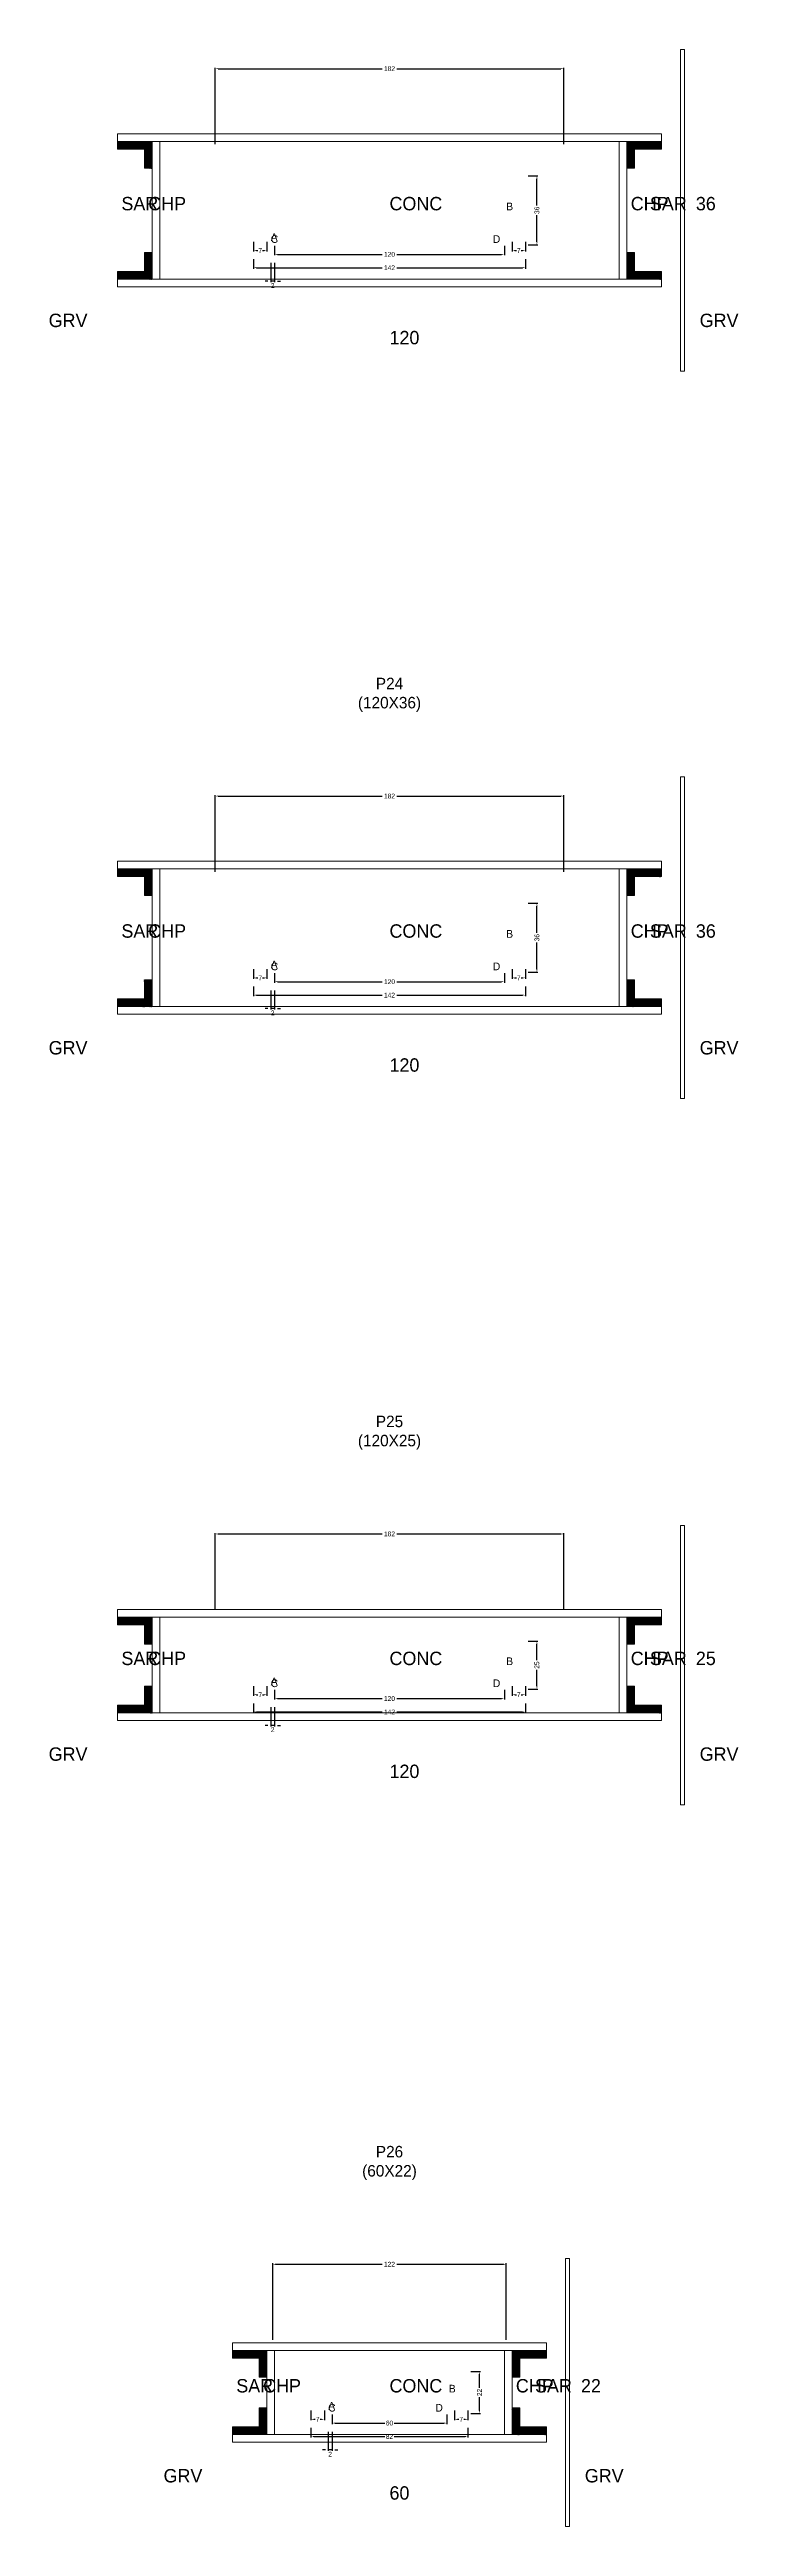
# Model space of a CAD drawing. Header units: centimetres. Extents: x -10500 to 4299, y -38766 to 295.
# Drawn here: x -178 to 182, y -9430 to -8136 of the extents above; entities that cross this region are included whole.
import ezdxf

# ---------------------------------------------------------------- set-up
doc = ezdxf.new("R2010")
doc.units = ezdxf.units.CM
for name, color, linetype in [('COTA', 241, 'Continuous'), ('Hachura', 251, 'Continuous'), ('NOMENCLATURA', 7, 'Continuous'), ('SARRAFO', 251, 'Continuous'), ('Texto Seção', 7, 'Continuous')]:
    doc.layers.add(name, color=color, linetype=linetype)
doc.dimstyles.new('cotax2', dxfattribs={"dimtxt": 2.5, "dimasz": 1.5, "dimexe": 0.5, "dimexo": 0.5, "dimgap": 0.5, "dimtad": 1, "dimcen": 2.5, "dimazin": 3, "dimtfac": 1, "dimtmove": 0, "dimatfit": 3})

# ---------------------------------------------------------------- blocks, each defined once
blk = doc.blocks.new('_CLOSEDFILLED')
at = {"color": 0, "linetype": 'BYBLOCK'}
blk.add_solid([(-1, 0.16), (0, 0), (-1, -0.16)], dxfattribs=at)
blk = doc.blocks.new('*D650')
for p, q in [((-71, -8245.5), (-71, -8250.5)), ((-69.5, -8250), (-3.75, -8250)), ((3.75, -8250), (69.5, -8250)), ((71, -8245.5), (71, -8250.5))]:
    blk.add_line(p, q)
at = {"layer": 'Defpoints'}
for p in [(-71, -8245), (-71, -8250), (71, -8245)]:
    blk.add_point(p, dxfattribs=at)
at = {"layer": 'COTA', "xscale": 1.5, "yscale": 1.5, "rotation": 180}
blk.add_blockref('_CLOSEDFILLED', (-71, -8250), dxfattribs=at)
at = {"layer": 'COTA', "xscale": 1.5, "yscale": 1.5}
blk.add_blockref('_CLOSEDFILLED', (71, -8250), dxfattribs=at)
at = {"layer": 'COTA', "insert": (0, -8250), "char_height": 2.5, "attachment_point": 5}
blk.add_mtext('142', dxfattribs=at)
blk = doc.blocks.new('*D651')
for p, q in [((-60, -8238.5), (-60, -8243.5)), ((60, -8238.5), (60, -8243.5)), ((-58.5, -8243), (-3.75, -8243)), ((3.75, -8243), (58.5, -8243))]:
    blk.add_line(p, q)
at = {"layer": 'Defpoints'}
for p in [(-60, -8238), (60, -8238), (-60, -8243)]:
    blk.add_point(p, dxfattribs=at)
at = {"layer": 'COTA', "xscale": 1.5, "yscale": 1.5, "rotation": 180}
blk.add_blockref('_CLOSEDFILLED', (-60, -8243), dxfattribs=at)
at = {"layer": 'COTA', "xscale": 1.5, "yscale": 1.5}
blk.add_blockref('_CLOSEDFILLED', (60, -8243), dxfattribs=at)
at = {"layer": 'COTA', "insert": (0, -8243), "char_height": 2.5, "attachment_point": 5}
blk.add_mtext('120', dxfattribs=at)
blk = doc.blocks.new('*D652')
for p, q in [((72.5, -8202), (77.5, -8202)), ((77, -8217.5), (77, -8203.5)), ((77, -8236.5), (77, -8222.5)), ((72.5, -8238), (77.5, -8238))]:
    blk.add_line(p, q)
at = {"layer": 'Defpoints'}
for p in [(72, -8202), (72, -8238), (77, -8238)]:
    blk.add_point(p, dxfattribs=at)
at = {"layer": 'COTA', "xscale": 1.5, "yscale": 1.5}
for p, rotation in [((77, -8202), 90), ((77, -8238), 270)]:
    blk.add_blockref('_CLOSEDFILLED', p, dxfattribs=dict(at, rotation=rotation))
at = {"layer": 'COTA', "insert": (77, -8220), "char_height": 2.5, "attachment_point": 5, "rotation": 90}
blk.add_mtext('36', dxfattribs=at)
blk = doc.blocks.new('*D653')
for p, q in [((-71, -8236.5), (-71, -8241.5)), ((-69.5, -8241), (-68.75, -8241)), ((-66.25, -8241), (-65.5, -8241)), ((-64, -8236.5), (-64, -8241.5))]:
    blk.add_line(p, q)
at = {"layer": 'Defpoints'}
for p in [(-71, -8236), (-71, -8241), (-64, -8236)]:
    blk.add_point(p, dxfattribs=at)
at = {"layer": 'COTA', "xscale": 1.5, "yscale": 1.5, "rotation": 180}
blk.add_blockref('_CLOSEDFILLED', (-71, -8241), dxfattribs=at)
at = {"layer": 'COTA', "xscale": 1.5, "yscale": 1.5}
blk.add_blockref('_CLOSEDFILLED', (-64, -8241), dxfattribs=at)
at = {"layer": 'COTA', "insert": (-67.5, -8241), "char_height": 2.5, "attachment_point": 5}
blk.add_mtext('7', dxfattribs=at)
blk = doc.blocks.new('*D654')
for p, q in [((64, -8236.5), (64, -8241.5)), ((65.5, -8241), (66.25, -8241)), ((68.75, -8241), (69.5, -8241)), ((71, -8236.5), (71, -8241.5))]:
    blk.add_line(p, q)
at = {"layer": 'Defpoints'}
for p in [(64, -8236), (64, -8241), (71, -8236)]:
    blk.add_point(p, dxfattribs=at)
at = {"layer": 'COTA', "xscale": 1.5, "yscale": 1.5, "rotation": 180}
blk.add_blockref('_CLOSEDFILLED', (64, -8241), dxfattribs=at)
at = {"layer": 'COTA', "xscale": 1.5, "yscale": 1.5}
blk.add_blockref('_CLOSEDFILLED', (71, -8241), dxfattribs=at)
at = {"layer": 'COTA', "insert": (67.5, -8241), "char_height": 2.5, "attachment_point": 5}
blk.add_mtext('7', dxfattribs=at)
blk = doc.blocks.new('*D655')
for p, q in [((-91, -8185.5), (-91, -8145.5)), ((-89.5, -8146), (-3.75, -8146)), ((3.75, -8146), (89.5, -8146)), ((91, -8185.5), (91, -8145.5))]:
    blk.add_line(p, q)
at = {"layer": 'Defpoints'}
for p in [(-91, -8146), (-91, -8186), (91, -8186)]:
    blk.add_point(p, dxfattribs=at)
at = {"layer": 'COTA', "xscale": 1.5, "yscale": 1.5, "rotation": 180}
blk.add_blockref('_CLOSEDFILLED', (-91, -8146), dxfattribs=at)
at = {"layer": 'COTA', "xscale": 1.5, "yscale": 1.5}
blk.add_blockref('_CLOSEDFILLED', (91, -8146), dxfattribs=at)
at = {"layer": 'COTA', "insert": (0, -8146), "char_height": 2.5, "attachment_point": 5}
blk.add_mtext('182', dxfattribs=at)
blk = doc.blocks.new('*D676')
for p, q in [((-71, -8625.5), (-71, -8630.5)), ((-69.5, -8630), (-3.75, -8630)), ((3.75, -8630), (69.5, -8630)), ((71, -8625.5), (71, -8630.5))]:
    blk.add_line(p, q)
at = {"layer": 'Defpoints'}
for p in [(-71, -8625), (-71, -8630), (71, -8625)]:
    blk.add_point(p, dxfattribs=at)
at = {"layer": 'COTA', "xscale": 1.5, "yscale": 1.5, "rotation": 180}
blk.add_blockref('_CLOSEDFILLED', (-71, -8630), dxfattribs=at)
at = {"layer": 'COTA', "xscale": 1.5, "yscale": 1.5}
blk.add_blockref('_CLOSEDFILLED', (71, -8630), dxfattribs=at)
at = {"layer": 'COTA', "insert": (0, -8630), "char_height": 2.5, "attachment_point": 5}
blk.add_mtext('142', dxfattribs=at)
blk = doc.blocks.new('*D677')
for p, q in [((-60, -8618.5), (-60, -8623.5)), ((-58.5, -8623), (-3.75, -8623)), ((3.75, -8623), (58.5, -8623)), ((60, -8618.5), (60, -8623.5))]:
    blk.add_line(p, q)
at = {"layer": 'Defpoints'}
for p in [(-60, -8618), (60, -8618), (-60, -8623)]:
    blk.add_point(p, dxfattribs=at)
at = {"layer": 'COTA', "xscale": 1.5, "yscale": 1.5, "rotation": 180}
blk.add_blockref('_CLOSEDFILLED', (-60, -8623), dxfattribs=at)
at = {"layer": 'COTA', "xscale": 1.5, "yscale": 1.5}
blk.add_blockref('_CLOSEDFILLED', (60, -8623), dxfattribs=at)
at = {"layer": 'COTA', "insert": (0, -8623), "char_height": 2.5, "attachment_point": 5}
blk.add_mtext('120', dxfattribs=at)
blk = doc.blocks.new('*D678')
for p, q in [((72.5, -8582), (77.5, -8582)), ((77, -8597.5), (77, -8583.5)), ((77, -8616.5), (77, -8602.5)), ((72.5, -8618), (77.5, -8618))]:
    blk.add_line(p, q)
at = {"layer": 'Defpoints'}
for p in [(72, -8582), (72, -8618), (77, -8618)]:
    blk.add_point(p, dxfattribs=at)
at = {"layer": 'COTA', "xscale": 1.5, "yscale": 1.5}
for p, rotation in [((77, -8582), 90), ((77, -8618), 270)]:
    blk.add_blockref('_CLOSEDFILLED', p, dxfattribs=dict(at, rotation=rotation))
at = {"layer": 'COTA', "insert": (77, -8600), "char_height": 2.5, "attachment_point": 5, "rotation": 90}
blk.add_mtext('36', dxfattribs=at)
blk = doc.blocks.new('*D679')
for p, q in [((-71, -8616.5), (-71, -8621.5)), ((-64, -8616.5), (-64, -8621.5)), ((-69.5, -8621), (-68.75, -8621)), ((-66.25, -8621), (-65.5, -8621))]:
    blk.add_line(p, q)
at = {"layer": 'Defpoints'}
for p in [(-71, -8616), (-64, -8616), (-71, -8621)]:
    blk.add_point(p, dxfattribs=at)
at = {"layer": 'COTA', "xscale": 1.5, "yscale": 1.5, "rotation": 180}
blk.add_blockref('_CLOSEDFILLED', (-71, -8621), dxfattribs=at)
at = {"layer": 'COTA', "xscale": 1.5, "yscale": 1.5}
blk.add_blockref('_CLOSEDFILLED', (-64, -8621), dxfattribs=at)
at = {"layer": 'COTA', "insert": (-67.5, -8621), "char_height": 2.5, "attachment_point": 5}
blk.add_mtext('7', dxfattribs=at)
blk = doc.blocks.new('*D680')
for p, q in [((64, -8616.5), (64, -8621.5)), ((71, -8616.5), (71, -8621.5)), ((65.5, -8621), (66.25, -8621)), ((68.75, -8621), (69.5, -8621))]:
    blk.add_line(p, q)
at = {"layer": 'Defpoints'}
for p in [(64, -8616), (71, -8616), (64, -8621)]:
    blk.add_point(p, dxfattribs=at)
at = {"layer": 'COTA', "xscale": 1.5, "yscale": 1.5, "rotation": 180}
blk.add_blockref('_CLOSEDFILLED', (64, -8621), dxfattribs=at)
at = {"layer": 'COTA', "xscale": 1.5, "yscale": 1.5}
blk.add_blockref('_CLOSEDFILLED', (71, -8621), dxfattribs=at)
at = {"layer": 'COTA', "insert": (67.5, -8621), "char_height": 2.5, "attachment_point": 5}
blk.add_mtext('7', dxfattribs=at)
blk = doc.blocks.new('*D681')
for p, q in [((-91, -8565.5), (-91, -8525.5)), ((-89.5, -8526), (-3.75, -8526)), ((3.75, -8526), (89.5, -8526)), ((91, -8565.5), (91, -8525.5))]:
    blk.add_line(p, q)
at = {"layer": 'Defpoints'}
for p in [(-91, -8526), (-91, -8566), (91, -8566)]:
    blk.add_point(p, dxfattribs=at)
at = {"layer": 'COTA', "xscale": 1.5, "yscale": 1.5, "rotation": 180}
blk.add_blockref('_CLOSEDFILLED', (-91, -8526), dxfattribs=at)
at = {"layer": 'COTA', "xscale": 1.5, "yscale": 1.5}
blk.add_blockref('_CLOSEDFILLED', (91, -8526), dxfattribs=at)
at = {"layer": 'COTA', "insert": (0, -8526), "char_height": 2.5, "attachment_point": 5}
blk.add_mtext('182', dxfattribs=at)
blk = doc.blocks.new('*D702')
for p, q in [((-71, -9000), (-71, -9005)), ((-69.5, -9004.5), (-3.75, -9004.5)), ((3.75, -9004.5), (69.5, -9004.5)), ((71, -9000), (71, -9005))]:
    blk.add_line(p, q)
at = {"layer": 'Defpoints'}
for p in [(-71, -8999.5), (-71, -9004.5), (71, -8999.5)]:
    blk.add_point(p, dxfattribs=at)
at = {"layer": 'COTA', "xscale": 1.5, "yscale": 1.5, "rotation": 180}
blk.add_blockref('_CLOSEDFILLED', (-71, -9004.5), dxfattribs=at)
at = {"layer": 'COTA', "xscale": 1.5, "yscale": 1.5}
blk.add_blockref('_CLOSEDFILLED', (71, -9004.5), dxfattribs=at)
at = {"layer": 'COTA', "insert": (0, -9004.5), "char_height": 2.5, "attachment_point": 5}
blk.add_mtext('142', dxfattribs=at)
blk = doc.blocks.new('*D703')
for p, q in [((-60, -8993), (-60, -8998)), ((60, -8993), (60, -8998)), ((-58.5, -8997.5), (-3.75, -8997.5)), ((3.75, -8997.5), (58.5, -8997.5))]:
    blk.add_line(p, q)
at = {"layer": 'Defpoints'}
for p in [(-60, -8992.5), (60, -8992.5), (-60, -8997.5)]:
    blk.add_point(p, dxfattribs=at)
at = {"layer": 'COTA', "xscale": 1.5, "yscale": 1.5, "rotation": 180}
blk.add_blockref('_CLOSEDFILLED', (-60, -8997.5), dxfattribs=at)
at = {"layer": 'COTA', "xscale": 1.5, "yscale": 1.5}
blk.add_blockref('_CLOSEDFILLED', (60, -8997.5), dxfattribs=at)
at = {"layer": 'COTA', "insert": (0, -8997.5), "char_height": 2.5, "attachment_point": 5}
blk.add_mtext('120', dxfattribs=at)
blk = doc.blocks.new('*D704')
for p, q in [((72.5, -8967.5), (77.5, -8967.5)), ((77, -8977.5), (77, -8969)), ((72.5, -8992.5), (77.5, -8992.5)), ((77, -8991), (77, -8982.5))]:
    blk.add_line(p, q)
at = {"layer": 'Defpoints'}
for p in [(72, -8967.5), (72, -8992.5), (77, -8992.5)]:
    blk.add_point(p, dxfattribs=at)
at = {"layer": 'COTA', "xscale": 1.5, "yscale": 1.5}
for p, rotation in [((77, -8967.5), 90), ((77, -8992.5), 270)]:
    blk.add_blockref('_CLOSEDFILLED', p, dxfattribs=dict(at, rotation=rotation))
at = {"layer": 'COTA', "insert": (77, -8980), "char_height": 2.5, "attachment_point": 5, "rotation": 90}
blk.add_mtext('25', dxfattribs=at)
blk = doc.blocks.new('*D705')
for p, q in [((-71, -8991), (-71, -8996)), ((-64, -8991), (-64, -8996)), ((-69.5, -8995.5), (-68.75, -8995.5)), ((-66.25, -8995.5), (-65.5, -8995.5))]:
    blk.add_line(p, q)
at = {"layer": 'Defpoints'}
for p in [(-71, -8990.5), (-64, -8990.5), (-71, -8995.5)]:
    blk.add_point(p, dxfattribs=at)
at = {"layer": 'COTA', "xscale": 1.5, "yscale": 1.5, "rotation": 180}
blk.add_blockref('_CLOSEDFILLED', (-71, -8995.5), dxfattribs=at)
at = {"layer": 'COTA', "xscale": 1.5, "yscale": 1.5}
blk.add_blockref('_CLOSEDFILLED', (-64, -8995.5), dxfattribs=at)
at = {"layer": 'COTA', "insert": (-67.5, -8995.5), "char_height": 2.5, "attachment_point": 5}
blk.add_mtext('7', dxfattribs=at)
blk = doc.blocks.new('*D706')
for p, q in [((64, -8991), (64, -8996)), ((71, -8991), (71, -8996)), ((65.5, -8995.5), (66.25, -8995.5)), ((68.75, -8995.5), (69.5, -8995.5))]:
    blk.add_line(p, q)
at = {"layer": 'Defpoints'}
for p in [(64, -8990.5), (71, -8990.5), (64, -8995.5)]:
    blk.add_point(p, dxfattribs=at)
at = {"layer": 'COTA', "xscale": 1.5, "yscale": 1.5, "rotation": 180}
blk.add_blockref('_CLOSEDFILLED', (64, -8995.5), dxfattribs=at)
at = {"layer": 'COTA', "xscale": 1.5, "yscale": 1.5}
blk.add_blockref('_CLOSEDFILLED', (71, -8995.5), dxfattribs=at)
at = {"layer": 'COTA', "insert": (67.5, -8995.5), "char_height": 2.5, "attachment_point": 5}
blk.add_mtext('7', dxfattribs=at)
blk = doc.blocks.new('*D707')
for p, q in [((-91, -8951), (-91, -8911)), ((-89.5, -8911.5), (-3.75, -8911.5)), ((3.75, -8911.5), (89.5, -8911.5)), ((91, -8951), (91, -8911))]:
    blk.add_line(p, q)
at = {"layer": 'Defpoints'}
for p in [(-91, -8911.5), (-91, -8951.5), (91, -8951.5)]:
    blk.add_point(p, dxfattribs=at)
at = {"layer": 'COTA', "xscale": 1.5, "yscale": 1.5, "rotation": 180}
blk.add_blockref('_CLOSEDFILLED', (-91, -8911.5), dxfattribs=at)
at = {"layer": 'COTA', "xscale": 1.5, "yscale": 1.5}
blk.add_blockref('_CLOSEDFILLED', (91, -8911.5), dxfattribs=at)
at = {"layer": 'COTA', "insert": (0, -8911.5), "char_height": 2.5, "attachment_point": 5}
blk.add_mtext('182', dxfattribs=at)
blk = doc.blocks.new('*D728')
for p, q in [((-41, -9378.5), (-41, -9383.5)), ((41, -9378.5), (41, -9383.5)), ((-39.5, -9383), (-2.5, -9383)), ((2.5, -9383), (39.5, -9383))]:
    blk.add_line(p, q)
at = {"layer": 'Defpoints'}
for p in [(-41, -9378), (41, -9378), (-41, -9383)]:
    blk.add_point(p, dxfattribs=at)
at = {"layer": 'COTA', "xscale": 1.5, "yscale": 1.5, "rotation": 180}
blk.add_blockref('_CLOSEDFILLED', (-41, -9383), dxfattribs=at)
at = {"layer": 'COTA', "xscale": 1.5, "yscale": 1.5}
blk.add_blockref('_CLOSEDFILLED', (41, -9383), dxfattribs=at)
at = {"layer": 'COTA', "insert": (0, -9383), "char_height": 2.5, "attachment_point": 5}
blk.add_mtext('82', dxfattribs=at)
blk = doc.blocks.new('*D729')
for p, q in [((-30, -9371.5), (-30, -9376.5)), ((-28.5, -9376), (-2.5, -9376)), ((2.5, -9376), (28.5, -9376)), ((30, -9371.5), (30, -9376.5))]:
    blk.add_line(p, q)
at = {"layer": 'Defpoints'}
for p in [(-30, -9371), (-30, -9376), (30, -9371)]:
    blk.add_point(p, dxfattribs=at)
at = {"layer": 'COTA', "xscale": 1.5, "yscale": 1.5, "rotation": 180}
blk.add_blockref('_CLOSEDFILLED', (-30, -9376), dxfattribs=at)
at = {"layer": 'COTA', "xscale": 1.5, "yscale": 1.5}
blk.add_blockref('_CLOSEDFILLED', (30, -9376), dxfattribs=at)
at = {"layer": 'COTA', "insert": (0, -9376), "char_height": 2.5, "attachment_point": 5}
blk.add_mtext('60', dxfattribs=at)
blk = doc.blocks.new('*D730')
for p, q in [((42.5, -9349), (47.5, -9349)), ((47, -9357.5), (47, -9350.5)), ((47, -9369.5), (47, -9362.5)), ((42.5, -9371), (47.5, -9371))]:
    blk.add_line(p, q)
at = {"layer": 'Defpoints'}
for p in [(42, -9349), (42, -9371), (47, -9371)]:
    blk.add_point(p, dxfattribs=at)
at = {"layer": 'COTA', "xscale": 1.5, "yscale": 1.5}
for p, rotation in [((47, -9349), 90), ((47, -9371), 270)]:
    blk.add_blockref('_CLOSEDFILLED', p, dxfattribs=dict(at, rotation=rotation))
at = {"layer": 'COTA', "insert": (47, -9360), "char_height": 2.5, "attachment_point": 5, "rotation": 90}
blk.add_mtext('22', dxfattribs=at)
blk = doc.blocks.new('*D731')
for p, q in [((-41, -9369.5), (-41, -9374.5)), ((-39.5, -9374), (-38.75, -9374)), ((-36.25, -9374), (-35.5, -9374)), ((-34, -9369.5), (-34, -9374.5))]:
    blk.add_line(p, q)
at = {"layer": 'Defpoints'}
for p in [(-41, -9369), (-41, -9374), (-34, -9369)]:
    blk.add_point(p, dxfattribs=at)
at = {"layer": 'COTA', "xscale": 1.5, "yscale": 1.5, "rotation": 180}
blk.add_blockref('_CLOSEDFILLED', (-41, -9374), dxfattribs=at)
at = {"layer": 'COTA', "xscale": 1.5, "yscale": 1.5}
blk.add_blockref('_CLOSEDFILLED', (-34, -9374), dxfattribs=at)
at = {"layer": 'COTA', "insert": (-37.5, -9374), "char_height": 2.5, "attachment_point": 5}
blk.add_mtext('7', dxfattribs=at)
blk = doc.blocks.new('*D732')
for p, q in [((34, -9369.5), (34, -9374.5)), ((35.5, -9374), (36.25, -9374)), ((38.75, -9374), (39.5, -9374)), ((41, -9369.5), (41, -9374.5))]:
    blk.add_line(p, q)
at = {"layer": 'Defpoints'}
for p in [(34, -9369), (34, -9374), (41, -9369)]:
    blk.add_point(p, dxfattribs=at)
at = {"layer": 'COTA', "xscale": 1.5, "yscale": 1.5, "rotation": 180}
blk.add_blockref('_CLOSEDFILLED', (34, -9374), dxfattribs=at)
at = {"layer": 'COTA', "xscale": 1.5, "yscale": 1.5}
blk.add_blockref('_CLOSEDFILLED', (41, -9374), dxfattribs=at)
at = {"layer": 'COTA', "insert": (37.5, -9374), "char_height": 2.5, "attachment_point": 5}
blk.add_mtext('7', dxfattribs=at)
blk = doc.blocks.new('*D733')
for p, q in [((-61, -9332.5), (-61, -9292.5)), ((-59.5, -9293), (-3.75, -9293)), ((3.75, -9293), (59.5, -9293)), ((61, -9332.5), (61, -9292.5))]:
    blk.add_line(p, q)
at = {"layer": 'Defpoints'}
for p in [(-61, -9293), (-61, -9333), (61, -9333)]:
    blk.add_point(p, dxfattribs=at)
at = {"layer": 'COTA', "xscale": 1.5, "yscale": 1.5, "rotation": 180}
blk.add_blockref('_CLOSEDFILLED', (-61, -9293), dxfattribs=at)
at = {"layer": 'COTA', "xscale": 1.5, "yscale": 1.5}
blk.add_blockref('_CLOSEDFILLED', (61, -9293), dxfattribs=at)
at = {"layer": 'COTA', "insert": (0, -9293), "char_height": 2.5, "attachment_point": 5}
blk.add_mtext('122', dxfattribs=at)

msp = doc.modelspace()

# ---------------------------------------------------------------- hatches: boundary and pattern name
at = {"layer": 'SARRAFO'}
h = msp.add_hatch(dxfattribs=at)
h.set_pattern_fill('SOLID', scale=2)
h.paths.add_polyline_path([(-142, -8188), (-128, -8188), (-128, -8184), (-142, -8184)])
h = msp.add_hatch(dxfattribs=at)
h.set_pattern_fill('SOLID', scale=2)
h.paths.add_polyline_path([(-128, -8198), (-124, -8198), (-124, -8184), (-128, -8184)])
h = msp.add_hatch(dxfattribs=at)
h.set_pattern_fill('SOLID', scale=2)
h.paths.add_polyline_path([(124, -8198), (128, -8198), (128, -8184), (124, -8184)])
h = msp.add_hatch(dxfattribs=at)
h.set_pattern_fill('SOLID', scale=2)
h.paths.add_polyline_path([(128, -8188), (142, -8188), (142, -8184), (128, -8184)])
h = msp.add_hatch(dxfattribs=at)
h.set_pattern_fill('SOLID', scale=2)
h.paths.add_polyline_path([(-128, -8256), (-124, -8256), (-124, -8242), (-128, -8242)])
h = msp.add_hatch(dxfattribs=at)
h.set_pattern_fill('SOLID', scale=2)
h.paths.add_polyline_path([(124, -8256), (128, -8256), (128, -8242), (124, -8242)])
h = msp.add_hatch(dxfattribs=at)
h.set_pattern_fill('SOLID', scale=2)
h.paths.add_polyline_path([(-142, -8256), (-128, -8256), (-128, -8252), (-142, -8252)])
h = msp.add_hatch(dxfattribs=at)
h.set_pattern_fill('SOLID', scale=2)
h.paths.add_polyline_path([(128, -8256), (142, -8256), (142, -8252), (128, -8252)])
h = msp.add_hatch(dxfattribs=at)
h.set_pattern_fill('SOLID', scale=2)
h.paths.add_polyline_path([(-142, -8568), (-128, -8568), (-128, -8564), (-142, -8564)])
h = msp.add_hatch(dxfattribs=at)
h.set_pattern_fill('SOLID', scale=2)
h.paths.add_polyline_path([(-128, -8578), (-124, -8578), (-124, -8564), (-128, -8564)])
h = msp.add_hatch(dxfattribs=at)
h.set_pattern_fill('SOLID', scale=2)
h.paths.add_polyline_path([(124, -8578), (128, -8578), (128, -8564), (124, -8564)])
h = msp.add_hatch(dxfattribs=at)
h.set_pattern_fill('SOLID', scale=2)
h.paths.add_polyline_path([(128, -8568), (142, -8568), (142, -8564), (128, -8564)])
h = msp.add_hatch(dxfattribs=at)
h.set_pattern_fill('SOLID', scale=2)
h.paths.add_polyline_path([(-128, -8636), (-124, -8636), (-124, -8622), (-128, -8622)])
h = msp.add_hatch(dxfattribs=at)
h.set_pattern_fill('SOLID', scale=2)
h.paths.add_polyline_path([(124, -8636), (128, -8636), (128, -8622), (124, -8622)])
h = msp.add_hatch(dxfattribs=at)
h.set_pattern_fill('SOLID', scale=2)
h.paths.add_polyline_path([(-142, -8636), (-128, -8636), (-128, -8632), (-142, -8632)])
h = msp.add_hatch(dxfattribs=at)
h.set_pattern_fill('SOLID', scale=2)
h.paths.add_polyline_path([(128, -8636), (142, -8636), (142, -8632), (128, -8632)])
h = msp.add_hatch(dxfattribs=at)
h.set_pattern_fill('SOLID', scale=2)
h.paths.add_polyline_path([(-142, -8959), (-128, -8959), (-128, -8955), (-142, -8955)])
h = msp.add_hatch(dxfattribs=at)
h.set_pattern_fill('SOLID', scale=2)
h.paths.add_polyline_path([(-128, -8969), (-124, -8969), (-124, -8955), (-128, -8955)])
h = msp.add_hatch(dxfattribs=at)
h.set_pattern_fill('SOLID', scale=2)
h.paths.add_polyline_path([(124, -8969), (128, -8969), (128, -8955), (124, -8955)])
h = msp.add_hatch(dxfattribs=at)
h.set_pattern_fill('SOLID', scale=2)
h.paths.add_polyline_path([(128, -8959), (142, -8959), (142, -8955), (128, -8955)])
h = msp.add_hatch(dxfattribs=at)
h.set_pattern_fill('SOLID', scale=2)
h.paths.add_polyline_path([(-128, -9005), (-124, -9005), (-124, -8991), (-128, -8991)])
h = msp.add_hatch(dxfattribs=at)
h.set_pattern_fill('SOLID', scale=2)
h.paths.add_polyline_path([(124, -9005), (128, -9005), (128, -8991), (124, -8991)])
h = msp.add_hatch(dxfattribs=at)
h.set_pattern_fill('SOLID', scale=2)
h.paths.add_polyline_path([(-142, -9005), (-128, -9005), (-128, -9001), (-142, -9001)])
h = msp.add_hatch(dxfattribs=at)
h.set_pattern_fill('SOLID', scale=2)
h.paths.add_polyline_path([(128, -9005), (142, -9005), (142, -9001), (128, -9001)])
h = msp.add_hatch(dxfattribs=at)
h.set_pattern_fill('SOLID', scale=2)
h.paths.add_polyline_path([(-82, -9342), (-68, -9342), (-68, -9338), (-82, -9338)])
h = msp.add_hatch(dxfattribs=at)
h.set_pattern_fill('SOLID', scale=2)
h.paths.add_polyline_path([(-68, -9352), (-64, -9352), (-64, -9338), (-68, -9338)])
h = msp.add_hatch(dxfattribs=at)
h.set_pattern_fill('SOLID', scale=2)
h.paths.add_polyline_path([(64, -9352), (68, -9352), (68, -9338), (64, -9338)])
h = msp.add_hatch(dxfattribs=at)
h.set_pattern_fill('SOLID', scale=2)
h.paths.add_polyline_path([(68, -9342), (82, -9342), (82, -9338), (68, -9338)])
h = msp.add_hatch(dxfattribs=at)
h.set_pattern_fill('SOLID', scale=2)
h.paths.add_polyline_path([(-68, -9382), (-64, -9382), (-64, -9368), (-68, -9368)])
h = msp.add_hatch(dxfattribs=at)
h.set_pattern_fill('SOLID', scale=2)
h.paths.add_polyline_path([(64, -9382), (68, -9382), (68, -9368), (64, -9368)])
h = msp.add_hatch(dxfattribs=at)
h.set_pattern_fill('SOLID', scale=2)
h.paths.add_polyline_path([(-82, -9382), (-68, -9382), (-68, -9378), (-82, -9378)])
h = msp.add_hatch(dxfattribs=at)
h.set_pattern_fill('SOLID', scale=2)
h.paths.add_polyline_path([(68, -9382), (82, -9382), (82, -9378), (68, -9378)])

# ---------------------------------------------------------------- linework, layer by layer
at = {"layer": 'Hachura', "lineweight": 13}
for points in [[(152, -8304), (154, -8304), (154, -8136), (152, -8136)], [(152, -8684), (154, -8684), (154, -8516), (152, -8516)], [(152, -9053), (154, -9053), (154, -8907), (152, -8907)], [(92, -9430), (94, -9430), (94, -9290), (92, -9290)]]:
    msp.add_lwpolyline(points, close=True, dxfattribs=at)
at = {"layer": 'Hachura', "lineweight": 18}
for points in [[(-142, -8184), (142, -8184), (142, -8180), (-142, -8180)], [(-124, -8256), (-120, -8256), (-120, -8184), (-124, -8184)], [(120, -8256), (124, -8256), (124, -8184), (120, -8184)], [(-142, -8260), (142, -8260), (142, -8256), (-142, -8256)], [(-142, -8564), (142, -8564), (142, -8560), (-142, -8560)], [(-124, -8636), (-120, -8636), (-120, -8564), (-124, -8564)], [(120, -8636), (124, -8636), (124, -8564), (120, -8564)], [(-142, -8640), (142, -8640), (142, -8636), (-142, -8636)], [(-142, -8955), (142, -8955), (142, -8951), (-142, -8951)], [(-124, -9005), (-120, -9005), (-120, -8955), (-124, -8955)], [(120, -9005), (124, -9005), (124, -8955), (120, -8955)], [(-142, -9009), (142, -9009), (142, -9005), (-142, -9005)], [(-82, -9338), (82, -9338), (82, -9334), (-82, -9334)], [(-64, -9382), (-60, -9382), (-60, -9338), (-64, -9338)], [(60, -9382), (64, -9382), (64, -9338), (60, -9338)], [(-82, -9386), (82, -9386), (82, -9382), (-82, -9382)]]:
    msp.add_lwpolyline(points, close=True, dxfattribs=at)
at = {"layer": 'SARRAFO', "lineweight": 13}
for points in [[(-142, -8188), (-128, -8188), (-128, -8184), (-142, -8184)], [(-128, -8198), (-124, -8198), (-124, -8184), (-128, -8184)], [(124, -8198), (128, -8198), (128, -8184), (124, -8184)], [(128, -8188), (142, -8188), (142, -8184), (128, -8184)], [(-128, -8256), (-124, -8256), (-124, -8242), (-128, -8242)], [(124, -8256), (128, -8256), (128, -8242), (124, -8242)], [(-142, -8256), (-128, -8256), (-128, -8252), (-142, -8252)], [(128, -8256), (142, -8256), (142, -8252), (128, -8252)], [(-142, -8568), (-128, -8568), (-128, -8564), (-142, -8564)], [(-128, -8578), (-124, -8578), (-124, -8564), (-128, -8564)], [(124, -8578), (128, -8578), (128, -8564), (124, -8564)], [(128, -8568), (142, -8568), (142, -8564), (128, -8564)], [(-128, -8636), (-124, -8636), (-124, -8622), (-128, -8622)], [(124, -8636), (128, -8636), (128, -8622), (124, -8622)], [(-142, -8636), (-128, -8636), (-128, -8632), (-142, -8632)], [(128, -8636), (142, -8636), (142, -8632), (128, -8632)], [(-142, -8959), (-128, -8959), (-128, -8955), (-142, -8955)], [(-128, -8969), (-124, -8969), (-124, -8955), (-128, -8955)], [(124, -8969), (128, -8969), (128, -8955), (124, -8955)], [(128, -8959), (142, -8959), (142, -8955), (128, -8955)], [(-128, -9005), (-124, -9005), (-124, -8991), (-128, -8991)], [(124, -9005), (128, -9005), (128, -8991), (124, -8991)], [(-142, -9005), (-128, -9005), (-128, -9001), (-142, -9001)], [(128, -9005), (142, -9005), (142, -9001), (128, -9001)], [(-82, -9342), (-68, -9342), (-68, -9338), (-82, -9338)], [(-68, -9352), (-64, -9352), (-64, -9338), (-68, -9338)], [(64, -9352), (68, -9352), (68, -9338), (64, -9338)], [(68, -9342), (82, -9342), (82, -9338), (68, -9338)], [(-68, -9382), (-64, -9382), (-64, -9368), (-68, -9368)], [(64, -9382), (68, -9382), (68, -9368), (64, -9368)], [(-82, -9382), (-68, -9382), (-68, -9378), (-82, -9378)], [(68, -9382), (82, -9382), (82, -9378), (68, -9378)]]:
    msp.add_lwpolyline(points, close=True, dxfattribs=at)

# ---------------------------------------------------------------- texts
at = {"layer": 'NOMENCLATURA'}
for s, p in [('B', (61, -8220)), ('A', (-62, -8236)), ('C', (-62, -8237)), ('D', (54, -8237)), ('B', (61, -8600)), ('A', (-62, -8616)), ('C', (-62, -8617)), ('D', (54, -8617)), ('B', (61, -8980)), ('A', (-62, -8990.5)), ('C', (-62, -8991.5)), ('D', (54, -8991.5)), ('A', (-32, -9369)), ('C', (-32, -9370)), ('D', (24, -9370)), ('B', (31, -9360))]:
    msp.add_text(s, height=4, dxfattribs=at).set_placement(p)
at = {"layer": 'NOMENCLATURA', "char_height": 6, "attachment_point": 8}
for s, insert in [('P24\\P(120X36)', (0, -8482)), ('P25\\P(120X25)', (0, -8867.5)), ('P26\\P(60X22)', (0, -9249))]:
    msp.add_mtext(s, dxfattribs=dict(at, insert=insert))
at = {"layer": 'Texto Seção'}
for s, p in [('SAR', (-140, -8220)), ('CHP', (-126, -8220)), ('CONC', (0, -8220)), ('CHP', (126, -8220)), ('SAR', (136, -8220)), ('36', (160, -8220)), ('GRV', (-178, -8281)), ('GRV', (162, -8281)), ('120', (0, -8290)), ('SAR', (-140, -8600)), ('CHP', (-126, -8600)), ('CONC', (0, -8600)), ('CHP', (126, -8600)), ('SAR', (136, -8600)), ('36', (160, -8600)), ('GRV', (-178, -8661)), ('GRV', (162, -8661)), ('120', (0, -8670)), ('SAR', (-140, -8980)), ('CHP', (-126, -8980)), ('CONC', (0, -8980)), ('CHP', (126, -8980)), ('SAR', (136, -8980)), ('25', (160, -8980)), ('GRV', (-178, -9030)), ('120', (0, -9039)), ('GRV', (162, -9030)), ('SAR', (-80, -9360)), ('CHP', (-66, -9360)), ('CONC', (0, -9360)), ('CHP', (66, -9360)), ('SAR', (76, -9360)), ('22', (100, -9360)), ('GRV', (-118, -9407)), ('GRV', (102, -9407)), ('60', (0, -9416))]:
    msp.add_text(s, height=7, dxfattribs=at).set_placement(p)

# ---------------------------------------------------------------- dimensions: what is measured, and where the dimension line sits
at = {"layer": 'COTA'}
for base, p1, p2, picture, middle in [((-91, -8146), (-91, -8186), (91, -8186), '*D655', (0, -8146)), ((-71, -8241), (-71, -8236), (-64, -8236), '*D653', (-67.5, -8241)), ((-60, -8243), (-60, -8238), (60, -8238), '*D651', (0, -8243)), ((64, -8241), (64, -8236), (71, -8236), '*D654', (67.5, -8241)), ((-71, -8250), (-71, -8245), (71, -8245), '*D650', (0, -8250)), ((-91, -8526), (-91, -8566), (91, -8566), '*D681', (0, -8526)), ((-71, -8621), (-71, -8616), (-64, -8616), '*D679', (-67.5, -8621)), ((-60, -8623), (-60, -8618), (60, -8618), '*D677', (0, -8623)), ((64, -8621), (64, -8616), (71, -8616), '*D680', (67.5, -8621)), ((-71, -8630), (-71, -8625), (71, -8625), '*D676', (0, -8630)), ((-91, -8911.5), (-91, -8951.5), (91, -8951.5), '*D707', (0, -8911.5)), ((-71, -8995.5), (-71, -8990.5), (-64, -8990.5), '*D705', (-67.5, -8995.5)), ((-60, -8997.5), (-60, -8992.5), (60, -8992.5), '*D703', (0, -8997.5)), ((64, -8995.5), (64, -8990.5), (71, -8990.5), '*D706', (67.5, -8995.5)), ((-71, -9004.5), (-71, -8999.5), (71, -8999.5), '*D702', (0, -9004.5)), ((-61, -9293), (-61, -9333), (61, -9333), '*D733', (0, -9293)), ((-41, -9374), (-41, -9369), (-34, -9369), '*D731', (-37.5, -9374)), ((-41, -9383), (-41, -9378), (41, -9378), '*D728', (0, -9383)), ((-30, -9376), (-30, -9371), (30, -9371), '*D729', (0, -9376)), ((34, -9374), (34, -9369), (41, -9369), '*D732', (37.5, -9374))]:
    dim = msp.add_linear_dim(base=base, p1=p1, p2=p2, dimstyle='cotax2', dxfattribs=at)
    dim.commit()
    dim.dimension.update_dxf_attribs({"geometry": picture, "text_midpoint": middle})
for base, p1, p2, picture, middle in [((77, -8238), (72, -8238), (72, -8202), '*D652', (77, -8220)), ((77, -8618), (72, -8618), (72, -8582), '*D678', (77, -8600)), ((77, -8992.5), (72, -8992.5), (72, -8967.5), '*D704', (77, -8980)), ((47, -9371), (42, -9371), (42, -9349), '*D730', (47, -9360))]:
    dim = msp.add_linear_dim(base=base, p1=p1, p2=p2, angle=90, dimstyle='cotax2', dxfattribs=at)
    dim.commit()
    dim.dimension.update_dxf_attribs({"geometry": picture, "text_midpoint": middle})
for base, p1, p2 in [((-60, -8257), (-60, -8247), (-62, -8247)), ((-60, -8637), (-60, -8627), (-62, -8627)), ((-60, -9011.5), (-60, -9001.5), (-62, -9001.5)), ((-30, -9390), (-30, -9380), (-32, -9380))]:
    msp.add_linear_dim(base=base, p1=p1, p2=p2, dimstyle='cotax2', dxfattribs=at).render()

doc.saveas('drawing.dxf')
